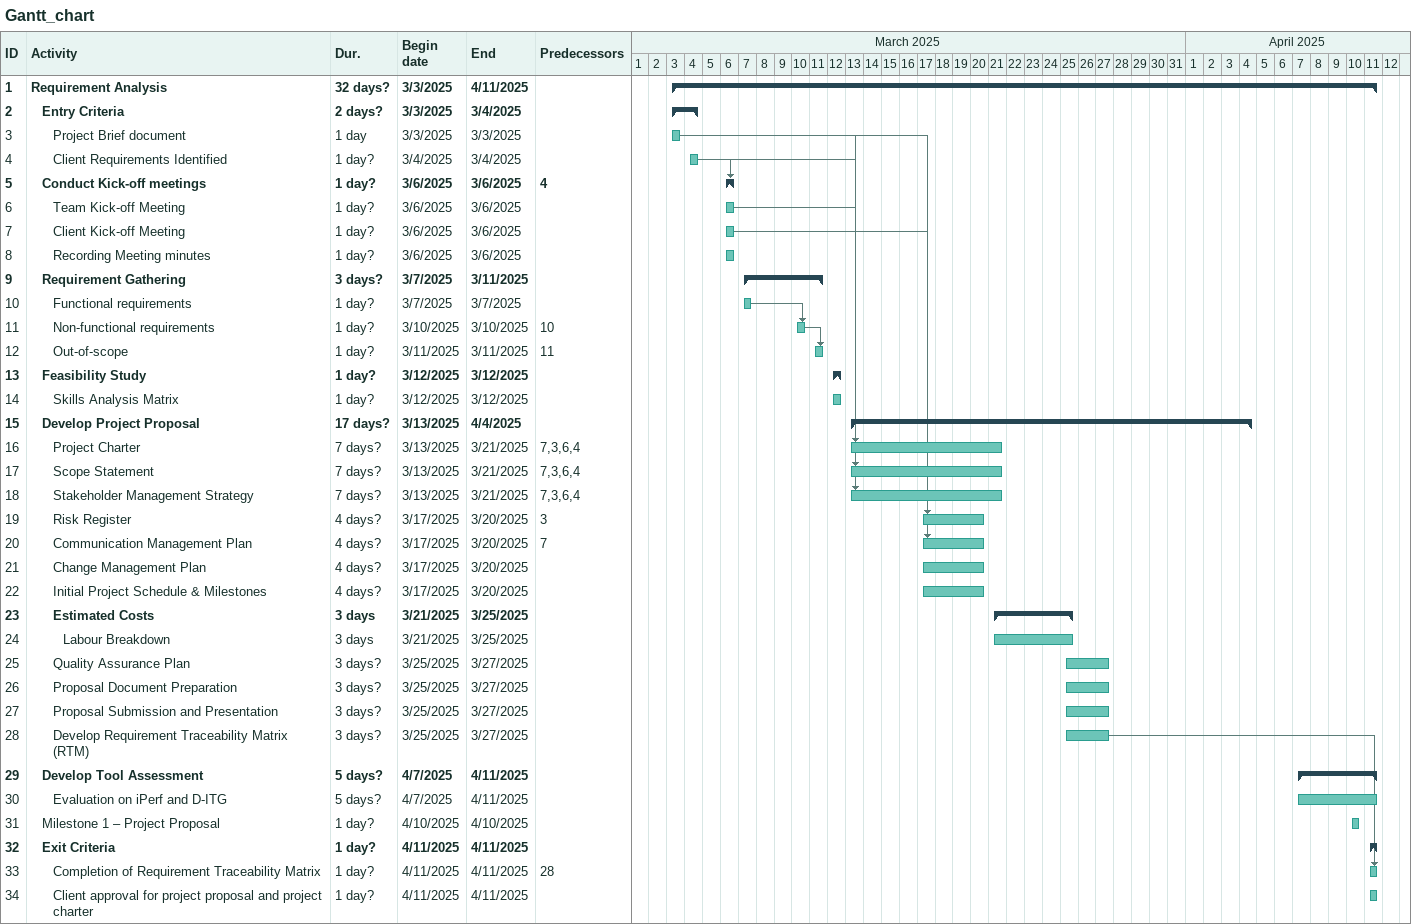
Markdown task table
Gantt_chart

| ID | Level | Task | Duration | Start | Finish | Predecessors |
|---|---|---|---|---|---|---|
| 1 | 1 | **Requirement Analysis** | 32d? | 2025-03-03 | 2025-04-11 |  |
| 2 | 2 | **Entry Criteria** | 2d? | 2025-03-03 | 2025-03-04 |  |
| 3 | 3 | Project Brief document | 1d | 2025-03-03 | 2025-03-03 |  |
| 4 | 3 | Client Requirements Identified | 1d? | 2025-03-04 | 2025-03-04 |  |
| 5 | 2 | **Conduct Kick-off meetings** | 1d? | 2025-03-06 | 2025-03-06 | 4 |
| 6 | 3 | Team Kick-off Meeting | 1d? | 2025-03-06 | 2025-03-06 |  |
| 7 | 3 | Client Kick-off Meeting | 1d? | 2025-03-06 | 2025-03-06 |  |
| 8 | 3 | Recording Meeting minutes | 1d? | 2025-03-06 | 2025-03-06 |  |
| 9 | 2 | **Requirement Gathering** | 3d? | 2025-03-07 | 2025-03-11 |  |
| 10 | 3 | Functional requirements | 1d? | 2025-03-07 | 2025-03-07 |  |
| 11 | 3 | Non-functional requirements | 1d? | 2025-03-10 | 2025-03-10 | 10 |
| 12 | 3 | Out-of-scope | 1d? | 2025-03-11 | 2025-03-11 | 11 |
| 13 | 2 | **Feasibility Study** | 1d? | 2025-03-12 | 2025-03-12 |  |
| 14 | 3 | Skills Analysis Matrix | 1d? | 2025-03-12 | 2025-03-12 |  |
| 15 | 2 | **Develop Project Proposal** | 17d? | 2025-03-13 | 2025-04-04 |  |
| 16 | 3 | Project Charter | 7d? | 2025-03-13 | 2025-03-21 | 7, 3, 6, 4 |
| 17 | 3 | Scope Statement | 7d? | 2025-03-13 | 2025-03-21 | 7, 3, 6, 4 |
| 18 | 3 | Stakeholder Management Strategy | 7d? | 2025-03-13 | 2025-03-21 | 7, 3, 6, 4 |
| 19 | 3 | Risk Register | 4d? | 2025-03-17 | 2025-03-20 | 3 |
| 20 | 3 | Communication Management Plan | 4d? | 2025-03-17 | 2025-03-20 | 7 |
| 21 | 3 | Change Management Plan | 4d? | 2025-03-17 | 2025-03-20 |  |
| 22 | 3 | Initial Project Schedule & Milestones | 4d? | 2025-03-17 | 2025-03-20 |  |
| 23 | 3 | **Estimated Costs** | 3d | 2025-03-21 | 2025-03-25 |  |
| 24 | 4 | Labour Breakdown | 3d | 2025-03-21 | 2025-03-25 |  |
| 25 | 3 | Quality Assurance Plan | 3d? | 2025-03-25 | 2025-03-27 |  |
| 26 | 3 | Proposal Document Preparation | 3d? | 2025-03-25 | 2025-03-27 |  |
| 27 | 3 | Proposal Submission and Presentation | 3d? | 2025-03-25 | 2025-03-27 |  |
| 28 | 3 | Develop Requirement Traceability Matrix (RTM) | 3d? | 2025-03-25 | 2025-03-27 |  |
| 29 | 2 | **Develop Tool Assessment** | 5d? | 2025-04-07 | 2025-04-11 |  |
| 30 | 3 | Evaluation on iPerf and D-ITG | 5d? | 2025-04-07 | 2025-04-11 |  |
| 31 | 2 | Milestone 1 – Project Proposal | 1d? | 2025-04-10 | 2025-04-10 |  |
| 32 | 2 | **Exit Criteria** | 1d? | 2025-04-11 | 2025-04-11 |  |
| 33 | 3 | Completion of Requirement Traceability Matrix | 1d? | 2025-04-11 | 2025-04-11 | 28 |
| 34 | 3 | Client approval for project proposal and project charter | 1d? | 2025-04-11 | 2025-04-11 |  |
